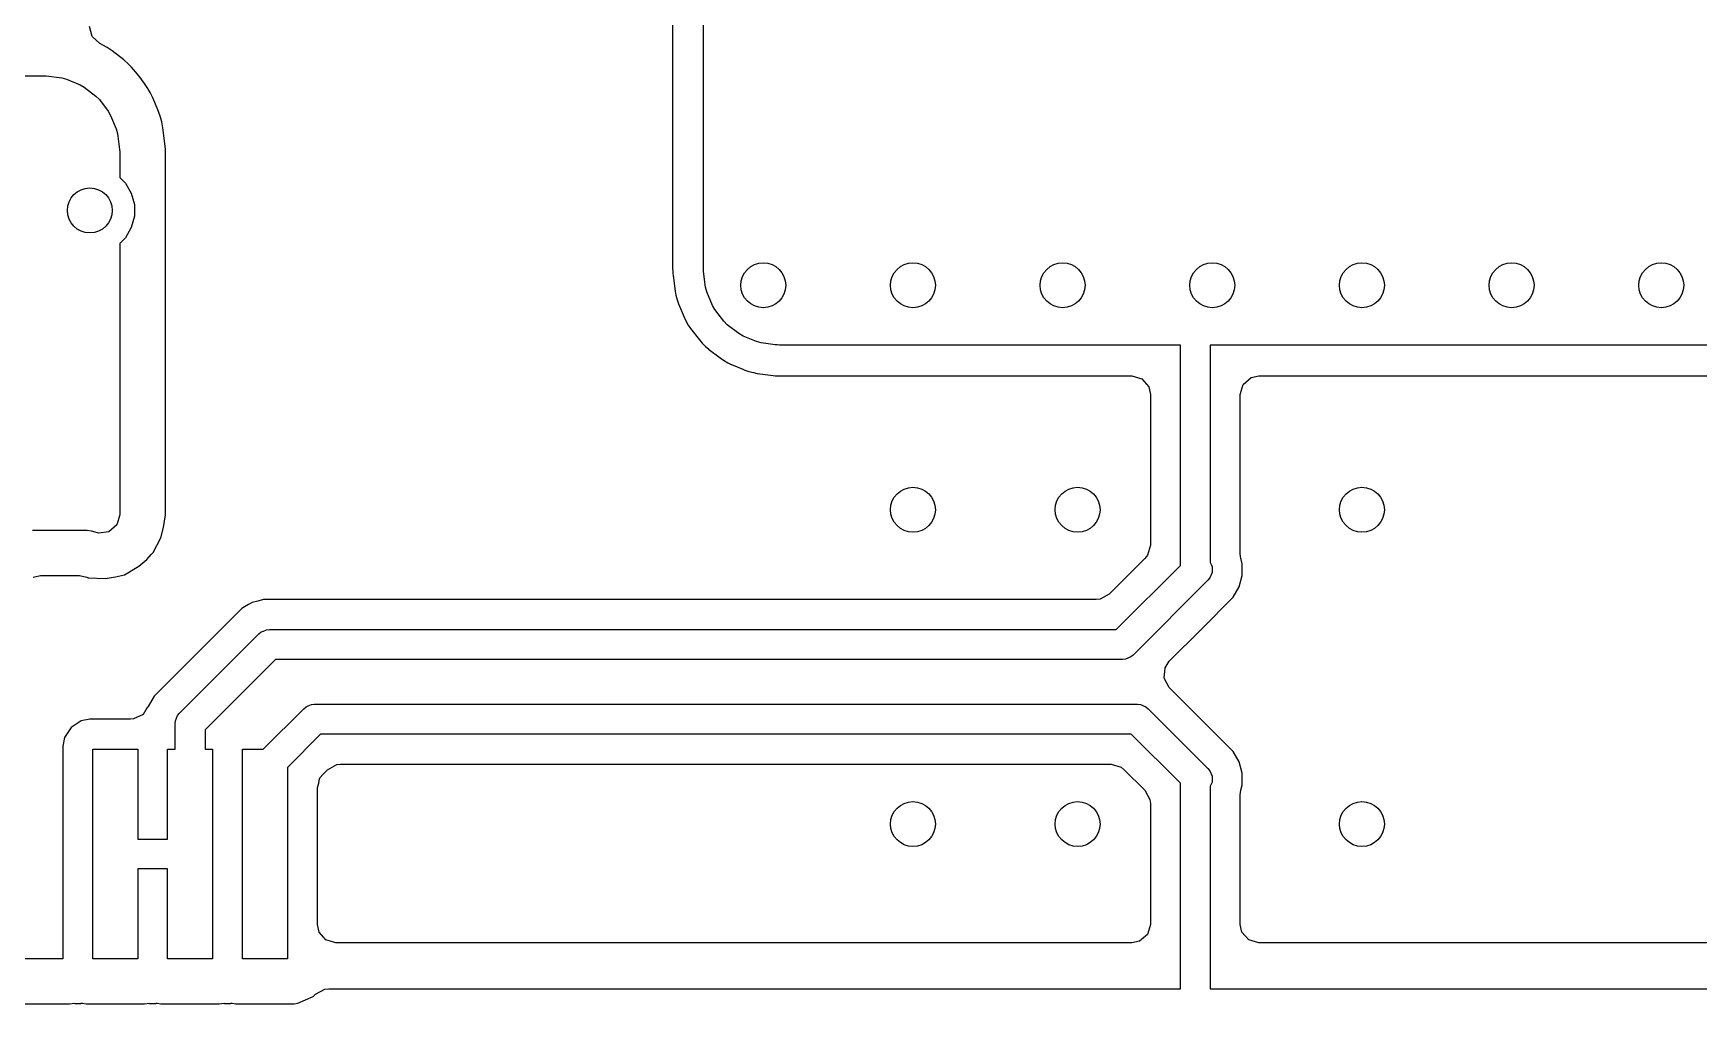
# Model space of a CAD drawing. Extents: x 2.65 to 6.49, y -4.64 to -1.62.
# Drawn here: x 3.804 to 4.2421, y -3.2992 to -3.044 of the extents above; entities that cross this region are included whole.
import ezdxf

# ---------------------------------------------------------------- set-up
doc = ezdxf.new("R2010")
doc.units = 0
doc.header["$MEASUREMENT"] = 0
doc.layers.add('BLACK', color=7, linetype='CONTINUOUS')

msp = doc.modelspace()

# ---------------------------------------------------------------- linework, layer by layer
at = {"layer": 'BLACK', "linetype": 'CONTINUOUS'}
for p, q in [((3.98031, -3.10598), (3.98031, -2.95963)), ((3.97222, -2.96159), (3.97222, -3.10598)), ((3.81949, -3.04482), (3.81879, -3.04216)), ((3.82151, -3.04668), (3.81949, -3.04482)), ((3.82167, -3.04676), (3.82151, -3.04668)), ((3.82235, -3.04709), (3.82167, -3.04676)), ((3.82343, -3.04772), (3.82235, -3.04709)), ((3.82345, -3.04773), (3.82343, -3.04772)), ((3.82476, -3.0486), (3.82345, -3.04773)), ((3.82345, -3.04773), (3.82345, -3.04773)), ((3.82345, -3.04773), (3.82345, -3.04773)), ((3.82782, -3.05095), (3.82476, -3.0486)), ((3.82476, -3.0486), (3.82476, -3.0486)), ((3.829, -3.05199), (3.82782, -3.05095)), ((3.82782, -3.05095), (3.82782, -3.05095)), ((3.8299, -3.05289), (3.829, -3.05199)), ((3.829, -3.05199), (3.829, -3.05199)), ((3.829, -3.05199), (3.829, -3.05199)), ((3.83094, -3.05407), (3.8299, -3.05289)), ((3.58762, -3.05512), (3.80677, -3.05512)), ((3.80677, -3.05512), (3.8074, -3.05516)), ((3.8074, -3.05516), (3.81154, -3.0557)), ((3.81154, -3.0557), (3.81278, -3.05603)), ((3.81278, -3.05603), (3.81634, -3.05751)), ((3.81634, -3.05751), (3.81744, -3.05815)), ((3.83184, -3.05524), (3.83094, -3.05407)), ((3.83328, -3.05713), (3.83184, -3.05524)), ((3.83329, -3.05713), (3.83328, -3.05713)), ((3.83416, -3.05844), (3.83329, -3.05713)), ((3.81744, -3.05815), (3.8205, -3.06049)), ((3.8205, -3.06049), (3.8214, -3.06139)), ((3.8214, -3.06139), (3.82374, -3.06445)), ((3.8348, -3.05954), (3.83416, -3.05844)), ((3.83549, -3.06095), (3.8348, -3.05954)), ((3.8348, -3.05954), (3.8348, -3.05954)), ((3.8348, -3.05954), (3.8348, -3.05954)), ((3.83599, -3.06215), (3.83549, -3.06095)), ((3.83697, -3.06451), (3.83599, -3.06215)), ((3.82374, -3.06445), (3.82438, -3.06555)), ((3.82438, -3.06555), (3.82585, -3.06911)), ((3.83747, -3.066), (3.83697, -3.06451)), ((3.8378, -3.06723), (3.83747, -3.066)), ((3.82585, -3.06911), (3.82618, -3.07035)), ((3.82618, -3.07035), (3.82673, -3.07449)), ((3.83811, -3.06878), (3.8378, -3.06723)), ((3.83865, -3.07292), (3.83811, -3.06878)), ((3.82673, -3.07449), (3.82677, -3.07512)), ((3.82677, -3.07512), (3.82677, -3.08186)), ((3.83873, -3.0737), (3.83865, -3.07292)), ((3.83877, -3.07434), (3.83873, -3.0737)), ((3.8388, -3.07512), (3.83877, -3.07434)), ((3.8388, -3.17061), (3.8388, -3.07512)), ((3.82677, -3.08186), (3.82827, -3.08336)), ((3.82827, -3.08336), (3.82981, -3.08603)), ((3.82981, -3.08603), (3.83061, -3.08901)), ((3.83061, -3.09209), (3.82981, -3.09507)), ((3.83061, -3.08901), (3.83061, -3.09209)), ((3.82981, -3.09507), (3.82827, -3.09774)), ((3.82827, -3.09774), (3.82677, -3.09924)), ((3.82677, -3.09924), (3.82677, -3.17061)), ((3.97222, -3.10598), (3.97223, -3.10621)), ((3.98036, -3.10662), (3.98031, -3.10598)), ((3.97223, -3.10621), (3.97224, -3.10651)), ((3.97224, -3.10651), (3.97228, -3.10715)), ((3.97228, -3.10715), (3.97234, -3.10767)), ((3.97234, -3.10767), (3.97288, -3.11181)), ((3.9809, -3.11076), (3.98036, -3.10662)), ((3.97288, -3.11181), (3.97309, -3.11285)), ((3.97309, -3.11285), (3.97342, -3.11408)), ((3.97342, -3.11408), (3.97342, -3.11408)), ((3.97342, -3.11408), (3.97376, -3.11508)), ((3.98123, -3.11199), (3.9809, -3.11076)), ((3.98271, -3.11555), (3.98123, -3.11199)), ((3.97376, -3.11508), (3.97523, -3.11864)), ((3.97523, -3.11864), (3.97523, -3.11864)), ((3.97523, -3.11864), (3.9757, -3.11959)), ((3.98334, -3.11665), (3.98271, -3.11555)), ((3.98569, -3.11971), (3.98334, -3.11665)), ((3.9757, -3.11959), (3.9757, -3.11959)), ((3.9757, -3.11959), (3.97634, -3.1207)), ((3.97634, -3.1207), (3.97634, -3.1207)), ((3.97634, -3.1207), (3.97634, -3.1207)), ((3.97634, -3.1207), (3.97692, -3.12158)), ((3.97692, -3.12158), (3.97927, -3.12463)), ((3.98659, -3.12061), (3.98569, -3.11971)), ((3.98965, -3.12296), (3.98659, -3.12061)), ((3.99075, -3.12359), (3.98965, -3.12296)), ((3.99431, -3.12507), (3.99075, -3.12359)), ((3.97927, -3.12463), (3.97927, -3.12463)), ((3.97927, -3.12463), (3.97927, -3.12463)), ((3.97927, -3.12463), (3.97927, -3.12463)), ((3.97927, -3.12463), (3.97997, -3.12543)), ((3.97997, -3.12543), (3.97997, -3.12543)), ((3.97997, -3.12543), (3.98087, -3.12633)), ((3.98087, -3.12633), (3.98087, -3.12633)), ((3.98087, -3.12633), (3.98161, -3.12698)), ((3.98161, -3.12698), (3.98167, -3.12703)), ((3.98167, -3.12703), (3.98472, -3.12937)), ((3.99554, -3.1254), (3.99431, -3.12507)), ((3.99917, -3.12587), (3.99554, -3.1254)), ((3.99968, -3.12594), (3.99917, -3.12587)), ((4.00032, -3.12598), (3.99968, -3.12594)), ((4.10577, -3.12598), (4.00032, -3.12598)), ((4.10577, -3.18393), (4.10577, -3.12598)), ((4.2674, -3.12598), (4.11365, -3.12598)), ((4.11365, -3.12598), (4.11365, -3.18319)), ((3.98472, -3.12937), (3.9856, -3.12996)), ((3.9856, -3.12996), (3.98671, -3.1306)), ((3.98671, -3.1306), (3.98671, -3.1306)), ((3.98671, -3.1306), (3.98671, -3.1306)), ((3.98671, -3.1306), (3.98765, -3.13107)), ((3.98765, -3.13107), (3.98766, -3.13107)), ((3.98766, -3.13107), (3.99066, -3.13231)), ((3.99066, -3.13231), (3.99122, -3.13254)), ((3.99122, -3.13254), (3.99222, -3.13288)), ((3.99222, -3.13288), (3.99345, -3.13321)), ((3.99345, -3.13321), (3.99449, -3.13342)), ((3.99449, -3.13342), (3.99863, -3.13396)), ((3.99863, -3.13396), (3.99915, -3.13402)), ((3.99915, -3.13402), (3.99979, -3.13406)), ((3.99979, -3.13406), (4.00032, -3.13407)), ((4.00032, -3.13407), (4.093, -3.13407)), ((4.093, -3.13407), (4.09564, -3.13485)), ((4.09564, -3.13485), (4.09744, -3.13693)), ((4.12154, -3.13896), (4.12232, -3.13632)), ((4.12232, -3.13632), (4.1244, -3.13452)), ((4.1244, -3.13452), (4.12642, -3.13407)), ((4.12642, -3.13407), (4.2674, -3.13407)), ((4.09744, -3.13693), (4.09788, -3.13896)), ((4.09788, -3.13896), (4.09788, -3.17864)), ((4.12154, -3.18088), (4.12154, -3.13896)), ((3.82677, -3.17061), (3.826, -3.17325)), ((3.83831, -3.174), (3.8388, -3.17061)), ((3.81818, -3.17478), (3.80386, -3.17478)), ((3.81933, -3.17489), (3.81818, -3.17478)), ((3.82028, -3.17522), (3.81933, -3.17489)), ((3.81933, -3.17489), (3.81933, -3.17489)), ((3.82119, -3.17545), (3.82028, -3.17522)), ((3.82392, -3.17506), (3.82119, -3.17545)), ((3.826, -3.17325), (3.82392, -3.17506)), ((3.83754, -3.17664), (3.83831, -3.174)), ((3.83553, -3.18058), (3.83754, -3.17664)), ((4.09788, -3.17864), (4.09711, -3.18128)), ((3.82798, -3.18638), (3.83179, -3.18415)), ((3.83179, -3.18415), (3.83387, -3.18234)), ((3.83387, -3.18234), (3.83506, -3.18108)), ((3.83387, -3.18234), (3.83387, -3.18234)), ((3.83387, -3.18234), (3.83387, -3.18234)), ((3.83506, -3.18108), (3.83553, -3.18058)), ((4.09645, -3.18209), (4.08708, -3.19146)), ((4.08892, -3.20079), (4.10577, -3.18393)), ((4.09711, -3.18128), (4.09645, -3.18209)), ((4.11365, -3.18319), (4.11393, -3.18386)), ((4.11393, -3.18386), (4.1141, -3.18427)), ((4.1141, -3.18427), (4.1141, -3.18581)), ((4.12171, -3.18214), (4.12154, -3.18088)), ((4.12176, -3.18234), (4.12171, -3.18214)), ((4.12207, -3.18348), (4.12176, -3.18234)), ((4.12207, -3.1866), (4.12207, -3.18348)), ((3.80395, -3.187), (3.80591, -3.18661)), ((3.80591, -3.18661), (3.81614, -3.18661)), ((3.81614, -3.18661), (3.8181, -3.187)), ((3.8181, -3.187), (3.81826, -3.18711)), ((3.81826, -3.18711), (3.81834, -3.18713)), ((3.81834, -3.18713), (3.81849, -3.18717)), ((3.81849, -3.18717), (3.82291, -3.18735)), ((3.82291, -3.18735), (3.82563, -3.18696)), ((3.82563, -3.18696), (3.82798, -3.18638)), ((4.11302, -3.18782), (4.09334, -3.20751)), ((4.11351, -3.18723), (4.11302, -3.18782)), ((4.1141, -3.18581), (4.11351, -3.18723)), ((4.11351, -3.18723), (4.11351, -3.18723)), ((4.12126, -3.18961), (4.12207, -3.1866)), ((3.86158, -3.1937), (3.86061, -3.19426)), ((3.86308, -3.1933), (3.86158, -3.1937)), ((3.86458, -3.19289), (3.86308, -3.1933)), ((3.93463, -3.19289), (3.86458, -3.19289)), ((3.95038, -3.19289), (3.93463, -3.19289)), ((4.08363, -3.19289), (3.95038, -3.19289)), ((4.08467, -3.19278), (4.08363, -3.19289)), ((4.08708, -3.19146), (4.08467, -3.19278)), ((4.11124, -3.20077), (4.1197, -3.1923)), ((4.1197, -3.1923), (4.12126, -3.18961)), ((3.85888, -3.19526), (3.83581, -3.21833)), ((3.85956, -3.19486), (3.85888, -3.19526)), ((3.85888, -3.19526), (3.85888, -3.19526)), ((3.86061, -3.19426), (3.85956, -3.19486)), ((3.85956, -3.19486), (3.85956, -3.19486)), ((3.85956, -3.19486), (3.85956, -3.19486)), ((3.84249, -3.22281), (3.86336, -3.20194)), ((3.86336, -3.20194), (3.86395, -3.20145)), ((3.86395, -3.20145), (3.86456, -3.2012)), ((3.86456, -3.2012), (3.86537, -3.20086)), ((3.86537, -3.20086), (3.86614, -3.20079)), ((3.86614, -3.20079), (3.93307, -3.20079)), ((3.93307, -3.20079), (3.94882, -3.20079)), ((3.94882, -3.20079), (4.08892, -3.20079)), ((4.10286, -3.20915), (4.11124, -3.20077)), ((3.86777, -3.20866), (3.84921, -3.22722)), ((3.93307, -3.20866), (3.86777, -3.20866)), ((3.94882, -3.20866), (3.93307, -3.20866)), ((4.09055, -3.20866), (3.94882, -3.20866)), ((4.09132, -3.20859), (4.09055, -3.20866)), ((4.09274, -3.208), (4.09132, -3.20859)), ((4.09334, -3.20751), (4.09274, -3.208)), ((4.10154, -3.21364), (4.10174, -3.21089)), ((4.10174, -3.21089), (4.10286, -3.20915)), ((4.10286, -3.21605), (4.10154, -3.21364)), ((3.83581, -3.21833), (3.83425, -3.22102)), ((3.83581, -3.21833), (3.83581, -3.21833)), ((4.1175, -3.23069), (4.10286, -3.21605)), ((3.83041, -3.22432), (3.8296, -3.22439)), ((3.83289, -3.22312), (3.83041, -3.22432)), ((3.83401, -3.22127), (3.83289, -3.22312)), ((3.83413, -3.22132), (3.83401, -3.22127)), ((3.83425, -3.22102), (3.83413, -3.22132)), ((3.84141, -3.22482), (3.842, -3.2234)), ((3.842, -3.2234), (3.84249, -3.22281)), ((3.86451, -3.23228), (3.87517, -3.22163)), ((3.87517, -3.22163), (3.87577, -3.22114)), ((3.87577, -3.22114), (3.87637, -3.22089)), ((3.87637, -3.22089), (3.87718, -3.22055)), ((3.87718, -3.22055), (3.87795, -3.22047)), ((3.87795, -3.22047), (3.93307, -3.22047)), ((3.93307, -3.22047), (3.94882, -3.22047)), ((3.94882, -3.22047), (4.09449, -3.22047)), ((4.09449, -3.22047), (4.09526, -3.22055)), ((4.09526, -3.22055), (4.09668, -3.22114)), ((4.09668, -3.22114), (4.09727, -3.22163)), ((4.09727, -3.22163), (4.11302, -3.23737)), ((3.81399, -3.22659), (3.81225, -3.2292)), ((3.81661, -3.22485), (3.81399, -3.22659)), ((3.81891, -3.22439), (3.81661, -3.22485)), ((3.81661, -3.22485), (3.81661, -3.22485)), ((3.8296, -3.22439), (3.81891, -3.22439)), ((3.84134, -3.22559), (3.84141, -3.22482)), ((3.84134, -3.23228), (3.84134, -3.22559)), ((3.84921, -3.22722), (3.84921, -3.23228)), ((3.87958, -3.22835), (3.87087, -3.23706)), ((3.93307, -3.22835), (3.87958, -3.22835)), ((3.94882, -3.22835), (3.93307, -3.22835)), ((4.09286, -3.22835), (3.94882, -3.22835)), ((4.10577, -3.24126), (4.09286, -3.22835)), ((3.81225, -3.2292), (3.81179, -3.23151)), ((3.81179, -3.23151), (3.81179, -3.23228)), ((3.81179, -3.23228), (3.81181, -3.23228)), ((3.81181, -3.23228), (3.81181, -3.2874)), ((3.81225, -3.2292), (3.81225, -3.2292)), ((3.81969, -3.2874), (3.81969, -3.23228)), ((3.81969, -3.23228), (3.8315, -3.23228)), ((3.8315, -3.23228), (3.8315, -3.25591)), ((3.83937, -3.25591), (3.83937, -3.23228)), ((3.83937, -3.23228), (3.84134, -3.23228)), ((3.84921, -3.23228), (3.85118, -3.23228)), ((3.85118, -3.23228), (3.85118, -3.2874)), ((3.85906, -3.2874), (3.85906, -3.23228)), ((3.85906, -3.23228), (3.86451, -3.23228)), ((4.1197, -3.23289), (4.1175, -3.23069)), ((4.12126, -3.23559), (4.1197, -3.23289)), ((3.87087, -3.23706), (3.87087, -3.2874)), ((3.88142, -3.23767), (3.88384, -3.23635)), ((3.88384, -3.23635), (3.88488, -3.23624)), ((3.88488, -3.23624), (3.93151, -3.23624)), ((3.93151, -3.23624), (3.94726, -3.23624)), ((3.94726, -3.23624), (4.08757, -3.23624)), ((4.08757, -3.23624), (4.0902, -3.23702)), ((4.0902, -3.23702), (4.09102, -3.23767)), ((4.11302, -3.23737), (4.11351, -3.23797)), ((4.12207, -3.2386), (4.12126, -3.23559)), ((3.87876, -3.24236), (3.8791, -3.2412)), ((3.8791, -3.2412), (3.87936, -3.24002)), ((3.87936, -3.24002), (3.8795, -3.23982)), ((3.8795, -3.23982), (3.87953, -3.23972)), ((3.87953, -3.23972), (3.88019, -3.2389)), ((3.88019, -3.2389), (3.88142, -3.23767)), ((4.09102, -3.23767), (4.09645, -3.2431)), ((4.10577, -3.29528), (4.10577, -3.24126)), ((4.11351, -3.23797), (4.1141, -3.23939)), ((4.1141, -3.24093), (4.11365, -3.24201)), ((4.1141, -3.23939), (4.1141, -3.24093)), ((4.12171, -3.24305), (4.12207, -3.24172)), ((4.12207, -3.24172), (4.12207, -3.2386)), ((3.87876, -3.27837), (3.87876, -3.24236)), ((4.09645, -3.2431), (4.09777, -3.24552)), ((4.09777, -3.24552), (4.09788, -3.24656)), ((4.11365, -3.24201), (4.11365, -3.29528)), ((4.12154, -3.24432), (4.12171, -3.24305)), ((4.12154, -3.27837), (4.12154, -3.24432)), ((4.09788, -3.24656), (4.09788, -3.27837)), ((3.8315, -3.25591), (3.83937, -3.25591)), ((3.83937, -3.26378), (3.8315, -3.26378)), ((3.8315, -3.26378), (3.8315, -3.2874)), ((3.83937, -3.2874), (3.83937, -3.26378)), ((3.8792, -3.28039), (3.87876, -3.27837)), ((3.881, -3.28247), (3.8792, -3.28039)), ((4.09711, -3.28101), (4.09503, -3.28281)), ((4.09788, -3.27837), (4.09711, -3.28101)), ((4.12198, -3.28039), (4.12154, -3.27837)), ((4.12378, -3.28247), (4.12198, -3.28039)), ((3.88364, -3.28325), (3.881, -3.28247)), ((4.093, -3.28325), (3.88364, -3.28325)), ((4.09503, -3.28281), (4.093, -3.28325)), ((4.12642, -3.28325), (4.12378, -3.28247)), ((4.25952, -3.28325), (4.12642, -3.28325)), ((3.81181, -3.2874), (3.8, -3.2874)), ((3.8315, -3.2874), (3.81969, -3.2874)), ((3.85118, -3.2874), (3.83937, -3.2874)), ((3.87087, -3.2874), (3.85906, -3.2874)), ((3.87362, -3.29912), (3.87767, -3.29733)), ((3.87767, -3.29733), (3.87829, -3.29671)), ((3.87829, -3.29671), (3.88071, -3.29539)), ((3.88071, -3.29539), (3.88175, -3.29528)), ((3.88175, -3.29528), (4.10577, -3.29528)), ((4.11365, -3.29528), (4.25952, -3.29528)), ((3.79823, -3.29923), (3.81358, -3.29923)), ((3.81358, -3.29923), (3.81493, -3.29908)), ((3.81358, -3.29923), (3.81358, -3.29923)), ((3.81358, -3.29923), (3.81358, -3.29923)), ((3.81493, -3.29908), (3.81494, -3.29914)), ((3.81494, -3.29914), (3.81656, -3.29914)), ((3.81656, -3.29914), (3.81656, -3.29908)), ((3.81656, -3.29908), (3.81693, -3.29912)), ((3.81693, -3.29912), (3.81693, -3.29912)), ((3.81693, -3.29912), (3.81792, -3.29923)), ((3.81792, -3.29923), (3.83326, -3.29923)), ((3.83326, -3.29923), (3.83462, -3.29908)), ((3.83326, -3.29923), (3.83326, -3.29923)), ((3.83326, -3.29923), (3.83326, -3.29923)), ((3.83462, -3.29908), (3.83462, -3.29914)), ((3.83462, -3.29914), (3.83624, -3.29914)), ((3.83624, -3.29914), (3.83625, -3.29908)), ((3.83625, -3.29908), (3.83661, -3.29912)), ((3.83661, -3.29912), (3.83661, -3.29912)), ((3.83661, -3.29912), (3.8376, -3.29923)), ((3.8376, -3.29923), (3.85295, -3.29923)), ((3.85295, -3.29923), (3.8543, -3.29908)), ((3.85295, -3.29923), (3.85295, -3.29923)), ((3.85295, -3.29923), (3.85295, -3.29923)), ((3.8543, -3.29908), (3.85431, -3.29914)), ((3.85431, -3.29914), (3.85593, -3.29914)), ((3.85593, -3.29914), (3.85593, -3.29908)), ((3.85593, -3.29908), (3.8563, -3.29912)), ((3.8563, -3.29912), (3.8563, -3.29912)), ((3.8563, -3.29912), (3.85729, -3.29923)), ((3.85729, -3.29923), (3.87263, -3.29923)), ((3.87263, -3.29923), (3.87362, -3.29912)), ((3.87263, -3.29923), (3.87263, -3.29923)), ((3.87263, -3.29923), (3.87263, -3.29923)), ((3.87362, -3.29912), (3.87362, -3.29912)), ((3.87362, -3.29912), (3.87362, -3.29912))]:
    msp.add_line(p, q, dxfattribs=at)
at = {"layer": 'BLACK'}
for centre in [(3.8189, -3.09055), (3.99606, -3.11024), (4.03543, -3.11024), (4.0748, -3.11024), (4.11417, -3.11024), (4.15354, -3.11024), (4.19291, -3.11024), (4.23228, -3.11024), (4.03543, -3.16929), (4.07874, -3.16929), (4.15354, -3.16929), (4.03543, -3.25197), (4.07874, -3.25197), (4.15354, -3.25197)]:
    msp.add_circle(centre, 0.00591, dxfattribs=at)

doc.saveas('drawing.dxf')
